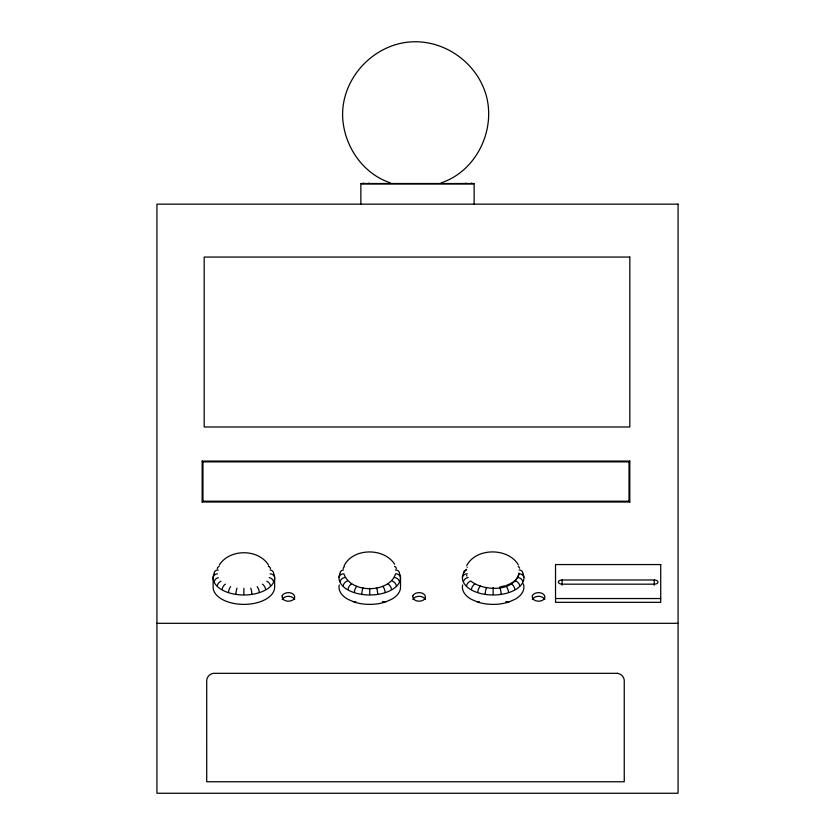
<?xml version="1.0" encoding="UTF-8"?>
<svg xmlns="http://www.w3.org/2000/svg" width="835" height="835" viewBox="0 0 835 835"><rect width="100%" height="100%" fill="white"/><g stroke="black" fill="none" stroke-linecap="round" stroke-linejoin="round"><path stroke-width="1.25" d="M339.041 577.288A4.885 4.05 0 0 1 343.905 573.802C350.366 593.643 389.162 593.643 395.613 573.791A4.885 4.05 0 0 1 400.476 577.288M522.835 581.734A4.885 3.914 25.6 0 0 518.128 577.538L519.015 573.029C514.694 592.443 483.455 591.357 470.773 581.014A4.885 3.507 -45.9 0 0 466.556 585.867M344.051 565.963C352.777 547.666 384.225 547.447 394.652 564.314M466.702 565.681C475.96 547.436 508.285 547.468 518.41 564.992M368.538 183.523L369.154 183.115M362.891 183.523L363.569 183.115M360.97 183.523L474.029 183.523M282.157 599.467C284.641 595.23 292.187 595.23 294.671 599.467M412.855 599.467C415.329 595.23 422.886 595.23 425.359 599.467M532.312 599.467C534.797 595.23 542.343 595.23 544.827 599.467M219.229 565.191C229.301 548.595 258.506 548.595 268.578 565.191M508.515 592.151A4.885 2.025 72.1 0 0 506.083 586.306L506.083 585.533L511.438 583.237L515.55 580.252L518.128 576.766M202.185 501.992L202.968 501.209L629.016 501.209L629.799 501.992L629.82 461.077L202.154 461.077L202.154 502.023L629.82 502.023M202.185 461.097L202.968 461.88L629.016 461.88L629.799 461.097M441.235 182.834C476.221 171.165 496 130.312 486.147 95.221C477.286 64.128 447.278 41.593 414.953 41.75C375.813 41.917 341.943 76.517 342.601 115.647C343.362 144.904 362.223 173.617 390.446 182.875M504.841 585.826L499.852 586.984L499.852 587.736A4.885 1.044 81.5 0 1 501.115 593.862M562.143 579.991L654.264 579.991A3.747 2.087 0 0 1 658.001 582.089A3.747 2.087 0 0 1 654.264 584.176L562.143 584.176A3.747 2.087 0 0 1 558.396 582.089A3.747 2.087 0 0 1 562.143 579.991L562.143 585.21M555.525 598.538L660.715 598.538M353.309 601.628L355.846 601.628M382.399 601.628L386.198 601.628M476.722 601.628L479.248 601.628M505.812 601.628L509.601 601.628M156.938 623.317L678.062 623.317M471.431 183.115L472.109 183.523M465.846 183.115L466.462 183.523M466.629 575.273L466.88 576.14M654.264 579.991L654.264 585.21M629.016 461.88L629.016 501.209M515.55 580.252L515.55 581.014A4.885 3.507 45.9 0 1 519.767 585.867M511.438 583.237L511.438 583.999A4.885 2.86 60.8 0 1 514.882 589.427M493.161 587.475L493.161 594.447M480.229 585.533L480.229 586.295A4.885 2.025 -72.1 0 0 477.797 592.151M474.144 204.157L474.144 183.919L360.856 183.919L360.856 204.157M400.508 577.81L400.508 587.214A30.749 17.18 0 0 1 391.5 599.363L385.133 602.087A30.749 17.18 0 0 1 354.384 602.087L348.018 599.363A30.749 17.18 0 0 1 339.271 584.97M369.759 588.237L369.759 594.447M274.632 577.81L274.632 587.214A30.749 17.18 0 0 1 243.883 604.394A30.749 17.18 0 0 1 213.134 587.214L213.134 577.81M243.883 588.237L243.883 594.447M202.968 461.88L202.968 501.209M523.315 583.853A30.749 17.18 0 0 1 514.903 599.363L508.536 602.087A30.749 17.18 0 0 1 477.787 602.087L471.42 599.363A30.749 17.18 0 0 1 462.673 584.97M522.856 573.363A30.749 17.18 0 0 1 489.143 594.844A30.749 17.18 0 0 1 466.525 569.22M485.208 593.862A4.885 1.044 -81.5 0 1 486.471 587.746M462.444 577.288A4.885 4.05 0 0 1 467.308 573.802M463.488 572.841A4.885 3.914 25.6 0 1 466.379 570.086M519.057 569.992A4.885 3.914 -25.6 0 1 522.835 572.841M518.128 566.568A4.885 3.507 -45.9 0 1 519.652 568.228M463.488 581.734A4.885 3.914 -25.6 0 1 468.184 577.538M467.099 567.393A4.885 3.507 45.9 0 1 467.245 567.216M519.015 573.802A4.885 4.05 0 0 1 523.879 577.288M471.441 589.427A4.885 2.86 -60.8 0 1 474.875 584.009M399.454 573.363A30.749 17.18 0 0 1 369.759 594.99A30.749 17.18 0 0 1 340.054 573.363M361.805 593.862A4.885 1.044 -81.5 0 1 363.068 587.746M354.395 592.151A4.885 2.025 -72.1 0 1 356.827 586.306M394.725 577.538A4.885 3.914 25.6 0 1 399.433 581.734M392.147 581.024A4.885 3.507 45.9 0 1 396.364 585.867M382.68 586.306A4.885 2.025 72.1 0 1 385.112 592.151M376.449 587.746A4.885 1.044 81.5 0 1 377.702 593.862M395.341 570.002A4.885 3.914 -25.6 0 1 399.433 572.841M395.331 566.913A4.885 3.507 -45.9 0 1 396.364 568.708M394.496 566.485A4.885 3.507 -45.9 0 1 394.725 566.568M348.038 589.427A4.885 2.86 -60.8 0 1 351.472 584.009M343.154 585.867A4.885 3.507 -45.9 0 1 347.37 581.024M340.085 581.734A4.885 3.914 -25.6 0 1 344.782 577.538M340.085 572.841A4.885 3.914 25.6 0 1 343.561 570.013M388.035 584.009A4.885 2.86 60.8 0 1 391.479 589.427M343.154 568.708A4.885 3.507 45.9 0 1 344.364 566.777M273.588 573.363A30.749 17.18 0 0 1 243.883 594.99A30.749 17.18 0 0 1 214.188 573.363M214.209 572.841A4.885 3.914 25.6 0 1 218.3 570.002M217.277 568.708A4.885 3.507 45.9 0 1 219.146 566.485M269.277 566.777A4.885 3.507 -45.9 0 1 270.488 568.708M268.39 566.422A4.885 3.507 -45.9 0 1 268.86 566.568M270.06 573.802A4.885 4.05 0 0 1 274.6 577.288M270.081 570.013A4.885 3.914 -25.6 0 1 273.556 572.841M213.165 577.288A4.885 4.05 0 0 1 217.392 573.833M214.209 581.734A4.885 3.914 -25.6 0 1 218.3 577.663M250.74 588.122A4.885 1.044 81.5 0 1 251.836 593.862M228.529 592.151A4.885 2.025 -72.1 0 1 230.637 586.65M235.94 593.862A4.885 1.044 -81.5 0 1 237.025 588.122M269.162 577.59A4.885 3.914 25.6 0 1 273.556 581.734M222.162 589.427A4.885 2.86 -60.8 0 1 225.377 584.145M262.388 584.145A4.885 2.86 60.8 0 1 265.603 589.427M266.824 581.233A4.885 3.507 45.9 0 1 270.488 585.867M257.128 586.65A4.885 2.025 72.1 0 1 259.247 592.151M217.277 585.867A4.885 3.507 -45.9 0 1 220.941 581.233M282.157 595.804C281.28 602.108 292.26 602.912 294.671 598.006C295.548 591.702 284.568 590.898 282.157 595.804M412.855 595.804C411.968 602.108 422.959 602.912 425.359 598.006C426.247 591.702 415.256 590.898 412.855 595.804M532.312 595.804C531.436 602.108 542.416 602.912 544.827 598.006C545.704 591.702 534.724 590.898 532.312 595.804M678.062 204.157L156.938 204.157L156.938 793.25L678.062 793.25L678.062 204.157M629.82 257.055L204.178 257.055L204.178 426.988L629.82 426.988L629.82 257.055M660.715 564.564L555.525 564.564L555.525 602.338L660.715 602.338L660.715 564.564M617.514 673.323L213.457 673.323A7.849 7.849 0 0 0 206.704 680.076L206.715 781.758L624.256 781.758L624.256 680.076A7.849 7.849 0 0 0 617.514 673.323"/></g></svg>
